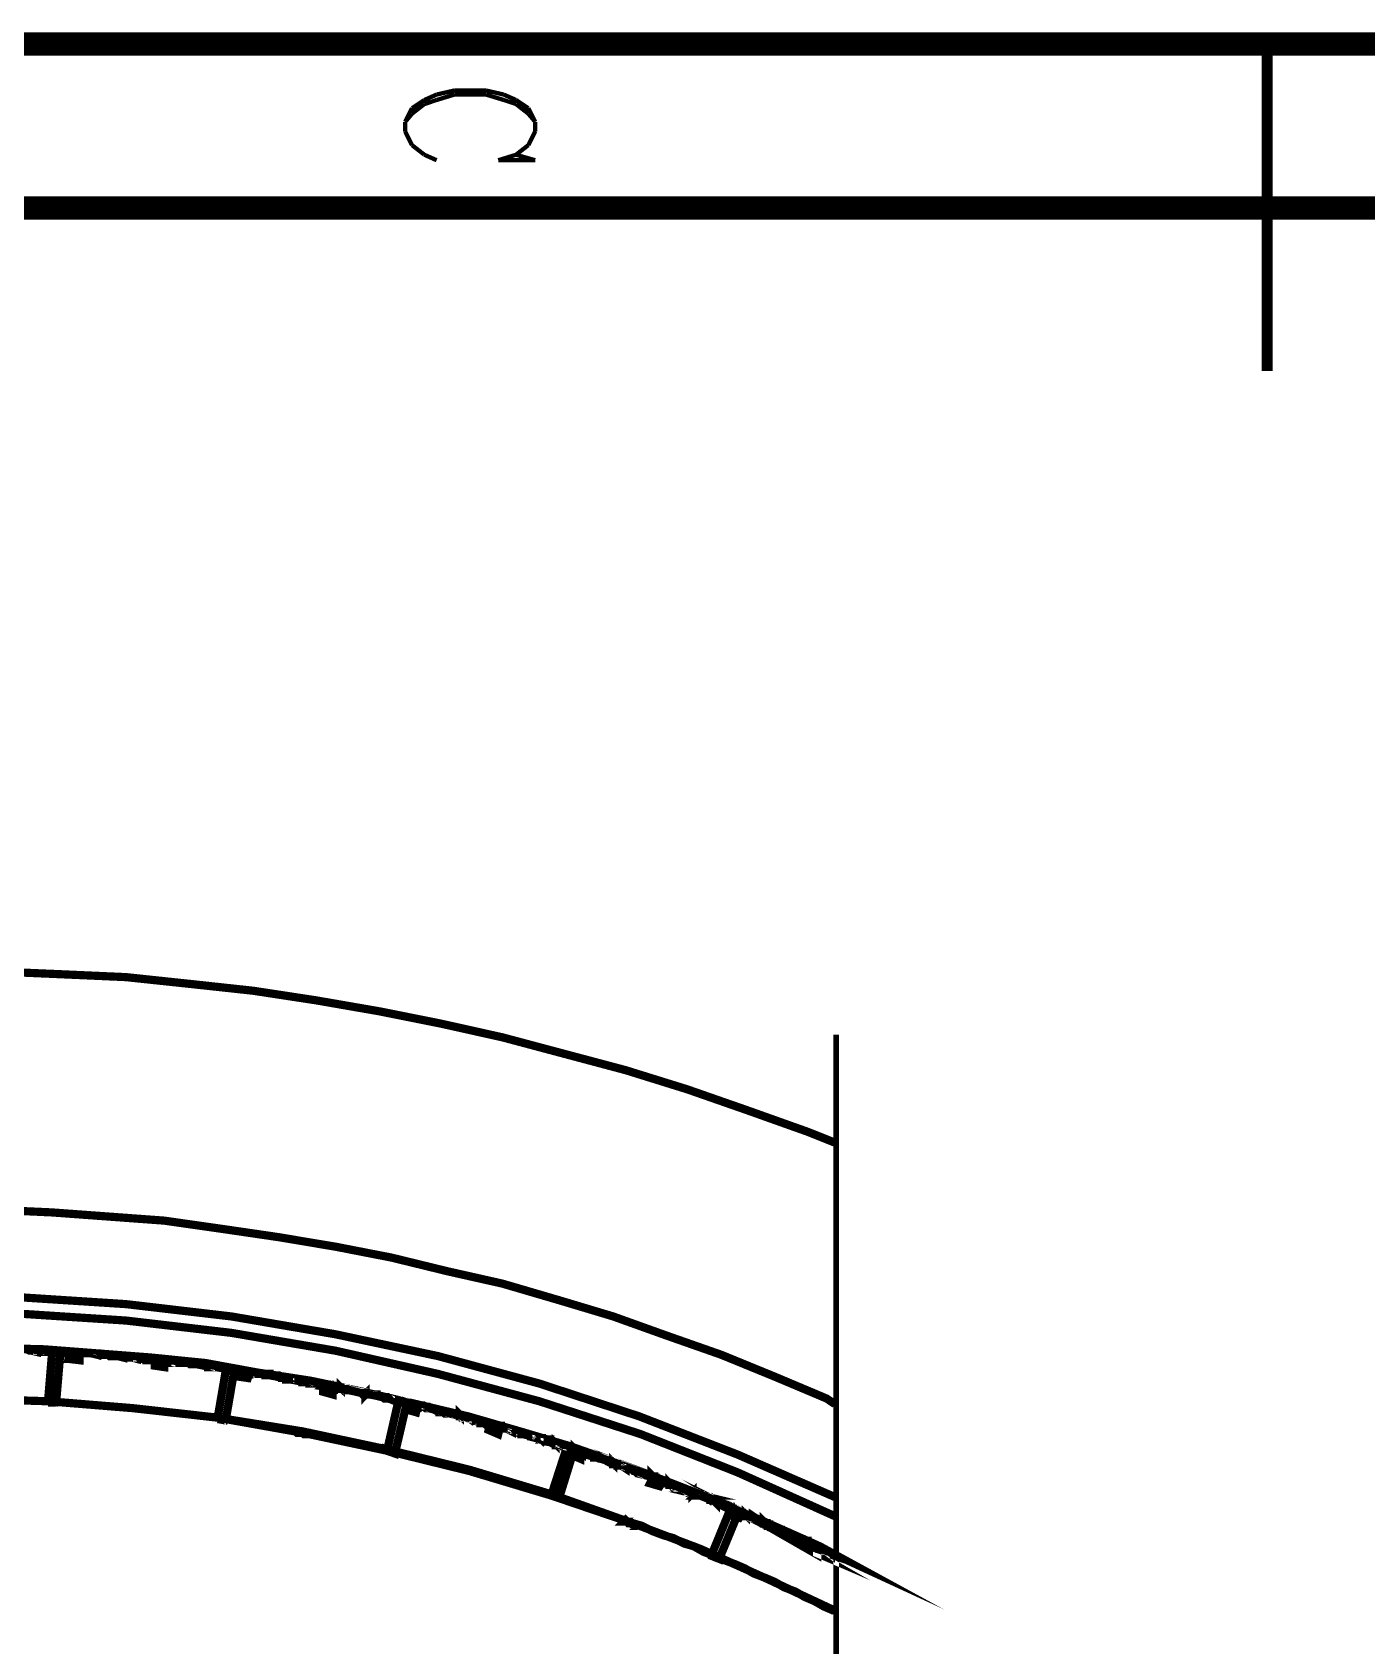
# Model space of a CAD drawing. Extents: x 0.1 to 11.6, y 0.3 to 16.2.
# Drawn here: x 4.357 to 5.983, y 14.269 to 16.234 of the extents above; entities that cross this region are included whole.
import ezdxf

# ---------------------------------------------------------------- set-up
doc = ezdxf.new("R2010")
doc.units = 0
doc.header["$MEASUREMENT"] = 0

msp = doc.modelspace()

# ---------------------------------------------------------------- linework, layer by layer
at = {"color": 0}
for points, const_width in [([(0.155003, 16.22), (11.57, 16.22)], 0.028333), ([(5.86165, 16.02), (5.86165, 16.22)], 0.013333), ([(5.86165, 16.22), (5.86165, 15.8217)], 0.013333), ([(4.84999, 16.1583), (4.83501, 16.1517)], 0.005208), ([(4.87169, 16.1633), (4.84999, 16.1583)], 0.005208), ([(4.87169, 16.1583), (4.84999, 16.1517)], 0.005208), ([(4.91, 16.1633), (4.87169, 16.1633)], 0.005208), ([(4.91, 16.1583), (4.87169, 16.1583)], 0.005208), ([(4.93164, 16.1583), (4.91, 16.1633)], 0.005208), ([(4.93164, 16.1517), (4.91, 16.1583)], 0.005208), ([(4.94667, 16.1517), (4.93164, 16.1583)], 0.005208), ([(4.81999, 16.1417), (4.81168, 16.125)], 0.005208), ([(4.81999, 16.135), (4.81168, 16.125)], 0.005208), ([(4.83501, 16.1517), (4.81999, 16.1417)], 0.005208), ([(4.83501, 16.1467), (4.81999, 16.135)], 0.005208), ([(4.84999, 16.1517), (4.83501, 16.1467)], 0.005208), ([(4.94667, 16.1467), (4.93164, 16.1517)], 0.005208), ([(4.96164, 16.1417), (4.94667, 16.1517)], 0.005208), ([(4.96164, 16.135), (4.94667, 16.1467)], 0.005208), ([(4.97, 16.125), (4.96164, 16.1417)], 0.005208), ([(4.97, 16.125), (4.96164, 16.135)], 0.005208), ([(4.81168, 16.125), (4.81168, 16.1133)], 0.005208), ([(4.81168, 16.1133), (4.81999, 16.0967)], 0.005208), ([(4.96164, 16.0967), (4.97, 16.1133)], 0.005208), ([(4.97, 16.1133), (4.97, 16.125)], 0.005208), ([(4.81999, 16.0967), (4.83501, 16.085)], 0.005208), ([(4.94667, 16.085), (4.96164, 16.0967)], 0.005208), ([(4.83501, 16.085), (4.84999, 16.0783)], 0.005208), ([(4.94667, 16.085), (4.92503, 16.0783)], 0.005208), ([(4.92503, 16.0783), (4.97, 16.0783)], 0.005208), ([(4.97, 16.0783), (4.94667, 16.085)], 0.005208), ([(0.398329, 16.02), (11.315, 16.02)], 0.028333), ([(5.33501, 14.8817), (5.30165, 14.895), (5.22667, 14.9217), (5.155, 14.9467), (5.08003, 14.97), (5.00499, 14.99), (4.93001, 15.01), (4.85499, 15.0267), (4.78, 15.0417), (4.70335, 15.055), (4.62668, 15.0667), (4.55003, 15.075), (4.47168, 15.0833), (4.39501, 15.0867), (4.31836, 15.09)], 0.01), ([(5.33664, 12.175), (5.33664, 15.0133)], 0.006667), ([(5.33501, 14.5633), (5.32497, 14.57), (5.26167, 14.5967), (5.19667, 14.6233), (5.12999, 14.6467), (5.065, 14.67), (4.99832, 14.69), (4.93001, 14.71), (4.86333, 14.725), (4.79497, 14.7417), (4.72667, 14.755), (4.65668, 14.7667), (4.58832, 14.7767), (4.51833, 14.7867), (4.44997, 14.7917), (4.38167, 14.7967), (4.31, 14.8)], 0.01), ([(5.33501, 14.45), (5.21669, 14.5017), (5.09668, 14.5483), (4.97499, 14.5883), (4.85167, 14.6217), (4.72667, 14.6483), (4.59999, 14.67), (4.47168, 14.685), (4.34332, 14.6933), (4.215, 14.695), (4.08664, 14.6917), (3.96001, 14.68), (3.83165, 14.6633), (3.70665, 14.6383), (3.58165, 14.6083), (3.45833, 14.5733)], 0.01), ([(5.33501, 14.4267), (5.21669, 14.48), (5.09831, 14.5267), (4.97499, 14.5667), (4.85167, 14.6), (4.72667, 14.6283), (4.59999, 14.65), (4.47168, 14.665), (4.34332, 14.6733), (4.215, 14.675), (4.08664, 14.67), (3.96001, 14.6583), (3.83165, 14.6417), (3.70665, 14.6183), (3.58165, 14.5867), (3.45833, 14.5517)], 0.01), ([(4.35167, 14.63), (4.45503, 14.6233), (4.55832, 14.6133), (4.66168, 14.5967), (4.76335, 14.5767), (4.76335, 14.575), (4.76497, 14.5767), (4.86501, 14.5533), (4.965, 14.525), (5.06332, 14.4933), (5.16168, 14.4567), (5.16168, 14.455), (5.16336, 14.4567), (5.24832, 14.42), (5.33501, 14.38), (5.31668, 14.39), (5.25667, 14.4167), (5.19667, 14.4433), (5.13667, 14.4667), (5.07497, 14.49), (5.01335, 14.5117), (4.95167, 14.53), (4.88835, 14.5483), (4.82497, 14.5633), (4.75999, 14.5783), (4.69667, 14.5917), (4.63167, 14.6017), (4.56836, 14.6133), (4.50168, 14.62), (4.43668, 14.625), (4.37169, 14.63), (4.30664, 14.6317)], 0.01), ([(4.35167, 14.6283), (4.35335, 14.6283), (4.35499, 14.6283), (4.35667, 14.6283), (4.35499, 14.6283), (4.35335, 14.6283), (4.35167, 14.6283)], 0.01), ([(4.35667, 14.6283), (4.35835, 14.6283)], 0.01), ([(4.36333, 14.6283), (4.37001, 14.6283)], 0.01), ([(4.36333, 14.6267), (4.37001, 14.6267)], 0.01), ([(4.37668, 14.5667), (4.38167, 14.6267), (4.39165, 14.625), (4.38667, 14.5667), (4.37668, 14.5667), (4.37668, 14.565)], 0.01), ([(4.38167, 14.6267), (4.38336, 14.6267)], 0.01), ([(4.38835, 14.6267), (4.38997, 14.6267)], 0.01), ([(4.38835, 14.6267), (4.39501, 14.625)], 0.01), ([(4.38835, 14.6267), (4.39501, 14.6267)], 0.01), ([(4.40169, 14.6183), (4.41499, 14.6167), (4.41499, 14.6183)], 0.01), ([(4.40169, 14.6183), (4.40332, 14.6183)], 0.01), ([(4.40332, 14.625), (4.405, 14.625)], 0.01), ([(4.405, 14.625), (4.40668, 14.625)], 0.01), ([(4.43668, 14.6233), (4.44336, 14.6233), (4.43668, 14.625)], 0.01), ([(4.41168, 14.625), (4.41835, 14.625)], 0.01), ([(4.41168, 14.625), (4.41835, 14.625)], 0.01), ([(4.41499, 14.625), (4.41667, 14.625)], 0.01), ([(4.41499, 14.625), (4.41667, 14.625)], 0.01), ([(4.45503, 14.6217), (4.46164, 14.6217), (4.45503, 14.6233)], 0.01), ([(4.46832, 14.62), (4.47, 14.62), (4.47168, 14.62), (4.47331, 14.62), (4.47499, 14.62), (4.47667, 14.62), (4.47835, 14.62), (4.47667, 14.62), (4.47667, 14.6217), (4.47499, 14.6217), (4.47331, 14.6217), (4.47168, 14.6217), (4.47, 14.6217), (4.46832, 14.6217), (4.46164, 14.6217), (4.46832, 14.62), (4.46832, 14.6217)], 0.01), ([(4.43001, 14.625), (4.43164, 14.625)], 0.01), ([(4.44336, 14.6233), (4.44499, 14.6233)], 0.01), ([(4.48503, 14.6183), (4.49333, 14.6183), (4.48503, 14.62)], 0.01), ([(4.46164, 14.6217), (4.46332, 14.6217)], 0.01), ([(4.51833, 14.6167), (4.50999, 14.6167), (4.51833, 14.615)], 0.01), ([(4.47835, 14.62), (4.47999, 14.62)], 0.01), ([(4.49333, 14.6183), (4.49501, 14.6183)], 0.01), ([(4.50331, 14.6167), (4.50168, 14.6167), (4.5, 14.6167), (4.49832, 14.6167), (4.49669, 14.6167), (4.49669, 14.6183), (4.49501, 14.6183), (4.49333, 14.6183), (4.49501, 14.6183), (4.49669, 14.6183), (4.49832, 14.6183), (4.5, 14.6183), (4.50168, 14.6183), (4.50331, 14.6183)], 0.01), ([(4.50999, 14.6167), (4.51167, 14.6167)], 0.01), ([(4.52669, 14.6133), (4.52501, 14.6133), (4.52501, 14.615), (4.52333, 14.615), (4.52165, 14.615), (4.52001, 14.615), (4.51833, 14.615), (4.51833, 14.6167), (4.51833, 14.615), (4.52001, 14.615), (4.52165, 14.615), (4.52333, 14.615), (4.52501, 14.615), (4.52669, 14.615)], 0.01), ([(4.50667, 14.615), (4.50836, 14.615)], 0.01), ([(4.50667, 14.61), (4.51833, 14.6083)], 0.01), ([(4.50667, 14.61), (4.50836, 14.61)], 0.01), ([(4.51833, 14.6133), (4.52001, 14.6133)], 0.01), ([(4.51833, 14.6083), (4.52001, 14.6083)], 0.01), ([(4.55165, 14.6117), (4.55832, 14.6117), (4.55165, 14.6133)], 0.01), ([(4.53331, 14.6133), (4.535, 14.6133)], 0.01), ([(4.53331, 14.6133), (4.54167, 14.6133)], 0.01), ([(4.53331, 14.6133), (4.54167, 14.6133)], 0.01), ([(4.55832, 14.6117), (4.56, 14.6117)], 0.01), ([(4.55832, 14.6117), (4.56, 14.6117)], 0.01), ([(4.57497, 14.61), (4.57335, 14.61), (4.57167, 14.61), (4.56999, 14.61), (4.56836, 14.61), (4.56668, 14.6117)], 0.01), ([(4.57497, 14.6083), (4.57335, 14.6083), (4.57167, 14.6083), (4.57167, 14.61), (4.56999, 14.61), (4.56836, 14.61), (4.56668, 14.61)], 0.01), ([(4.58165, 14.6083), (4.58333, 14.6083)], 0.01), ([(4.58165, 14.6083), (4.59, 14.6067)], 0.01), ([(4.58165, 14.6083), (4.59, 14.6067)], 0.01), ([(4.58333, 14.545), (4.58333, 14.5467), (4.59332, 14.605), (4.60335, 14.6033), (4.59332, 14.545), (4.59332, 14.5433)], 0.01), ([(4.59, 14.6067), (4.59169, 14.6067)], 0.01), ([(4.59999, 14.605), (4.60167, 14.605)], 0.01), ([(4.62332, 14.6), (4.62169, 14.6017), (4.62001, 14.6017), (4.61833, 14.6017), (4.61664, 14.6017), (4.61501, 14.6017), (4.61333, 14.6017), (4.61501, 14.6033), (4.61664, 14.6033), (4.61833, 14.6033), (4.61833, 14.6017), (4.62001, 14.6017), (4.62169, 14.6017), (4.62332, 14.6017)], 0.01), ([(4.60667, 14.605), (4.61501, 14.6033)], 0.01), ([(4.60667, 14.6033), (4.61333, 14.6017)], 0.01), ([(4.61003, 14.6017), (4.61165, 14.6017)], 0.01), ([(4.62169, 14.6), (4.62332, 14.6)], 0.01), ([(4.62999, 14.6), (4.63167, 14.6)], 0.01), ([(4.62999, 14.6), (4.63835, 14.6)], 0.01), ([(4.62999, 14.6), (4.63835, 14.6)], 0.01), ([(4.63835, 14.6), (4.63997, 14.6)], 0.01), ([(4.64665, 14.5983), (4.64833, 14.5983)], 0.01), ([(4.655, 14.5983), (4.66168, 14.5967)], 0.01), ([(4.60835, 14.5967), (4.62001, 14.595)], 0.01), ([(4.60835, 14.5967), (4.61003, 14.5967)], 0.01), ([(4.62001, 14.595), (4.62169, 14.595)], 0.01), ([(4.655, 14.5967), (4.66168, 14.595)], 0.01), ([(4.67165, 14.5933), (4.66997, 14.5933), (4.66835, 14.5933), (4.66667, 14.5933), (4.66667, 14.595), (4.66499, 14.595), (4.66336, 14.595), (4.66168, 14.595), (4.66168, 14.5967), (4.66336, 14.5967), (4.66499, 14.595), (4.66667, 14.595), (4.66835, 14.595), (4.66997, 14.595), (4.67165, 14.595)], 0.01), ([(4.68001, 14.5933), (4.68668, 14.5917)], 0.01), ([(4.68001, 14.5917), (4.68668, 14.59)], 0.01), ([(4.69499, 14.5883), (4.69336, 14.5883), (4.69168, 14.59), (4.69, 14.59), (4.68832, 14.59), (4.68668, 14.59), (4.68668, 14.5917), (4.68832, 14.5917), (4.69, 14.59), (4.69168, 14.59), (4.69336, 14.59), (4.69499, 14.59)], 0.01), ([(4.70335, 14.5883), (4.71001, 14.5867)], 0.01), ([(4.70335, 14.5883), (4.71001, 14.5883)], 0.01), ([(4.72331, 14.5767), (4.72331, 14.575), (4.71164, 14.5783), (4.71164, 14.585), (4.72499, 14.5817), (4.72499, 14.5833)], 0.01), ([(4.71164, 14.585), (4.71332, 14.585)], 0.01), ([(4.71164, 14.5783), (4.72331, 14.5767), (4.72499, 14.5817)], 0.01), ([(4.71164, 14.5783), (4.71332, 14.5783)], 0.01), ([(4.72, 14.5867), (4.72835, 14.585), (4.72667, 14.5833), (4.72, 14.585)], 0.01), ([(4.84, 14.5583), (4.84668, 14.5567), (4.84169, 14.5583)], 0.01), ([(4.72499, 14.5833), (4.72667, 14.5833)], 0.01), ([(4.72667, 14.5833), (4.73335, 14.5817)], 0.01), ([(4.72835, 14.585), (4.73335, 14.5833)], 0.01), ([(4.74333, 14.58), (4.74501, 14.58)], 0.01), ([(4.77669, 14.5733), (4.78331, 14.5717), (4.77669, 14.575)], 0.01), ([(4.75168, 14.5783), (4.75331, 14.5783)], 0.01), ([(4.27165, 14.57), (4.37668, 14.5667), (4.47999, 14.5583), (4.58333, 14.5467), (4.68668, 14.53), (4.78836, 14.5083), (4.88997, 14.4833), (4.99001, 14.4533), (5.08832, 14.4183), (5.17165, 14.3867), (5.25331, 14.35), (5.33501, 14.3117)], 0.01), ([(5.33501, 14.31), (5.33333, 14.3117), (5.32167, 14.3167), (5.31, 14.3233), (5.29833, 14.3283), (5.28668, 14.335), (5.27333, 14.34), (5.26167, 14.3467), (5.25, 14.3517), (5.23665, 14.3567), (5.22499, 14.3633), (5.21332, 14.3683), (5.19997, 14.3733), (5.18832, 14.3783), (5.17503, 14.3833), (5.16336, 14.39), (5.15169, 14.3933), (5.13835, 14.4), (5.12668, 14.4033), (5.11333, 14.4083), (5.09999, 14.415), (5.08832, 14.4183), (4.99001, 14.4517), (4.88997, 14.4817), (4.78836, 14.5067), (4.68668, 14.5283), (4.58333, 14.5467), (4.47999, 14.5583), (4.37668, 14.5667), (4.27165, 14.57)], 0.01), ([(4.37668, 14.5667), (4.37831, 14.5667)], 0.01), ([(4.37668, 14.565), (4.37831, 14.565)], 0.01), ([(4.38667, 14.5667), (4.38835, 14.5667)], 0.01), ([(4.38667, 14.565), (4.38835, 14.565)], 0.01), ([(4.38667, 14.565), (4.38835, 14.565)], 0.01), ([(4.75836, 14.5767), (4.75999, 14.5767)], 0.01), ([(4.76335, 14.575), (4.76497, 14.575)], 0.01), ([(4.76335, 14.575), (4.76497, 14.575)], 0.01), ([(4.78331, 14.5717), (4.785, 14.5717)], 0.01), ([(4.79167, 14.57), (4.79335, 14.57)], 0.01), ([(4.80003, 14.5683), (4.80664, 14.5667)], 0.01), ([(4.80003, 14.5667), (4.80664, 14.565)], 0.01), ([(4.85335, 14.555), (4.84668, 14.5567), (4.85335, 14.5533)], 0.01), ([(4.815, 14.5633), (4.81668, 14.5633)], 0.01), ([(4.81668, 14.5633), (4.81836, 14.5633)], 0.01), ([(4.82335, 14.5633), (4.82497, 14.5633)], 0.01), ([(4.82335, 14.5633), (4.83003, 14.56)], 0.01), ([(4.82335, 14.5633), (4.83003, 14.5617)], 0.01), ([(4.82667, 14.56), (4.82835, 14.56)], 0.01), ([(4.58333, 14.5467), (4.58501, 14.5467)], 0.01), ([(4.58333, 14.5467), (4.59332, 14.545)], 0.01), ([(4.58333, 14.545), (4.58501, 14.545)], 0.01), ([(4.59332, 14.545), (4.595, 14.545)], 0.01), ([(4.59332, 14.5433), (4.595, 14.5433)], 0.01), ([(4.81332, 14.5567), (4.82497, 14.5533)], 0.01), ([(4.81332, 14.5567), (4.815, 14.5567)], 0.01), ([(4.82497, 14.5533), (4.82667, 14.5533)], 0.01), ([(4.84668, 14.5567), (4.84831, 14.5567)], 0.01), ([(4.86501, 14.5517), (4.86664, 14.5517)], 0.01), ([(4.87001, 14.5517), (4.87831, 14.5483)], 0.01), ([(4.89333, 14.5433), (4.90169, 14.5417), (4.89501, 14.545)], 0.01), ([(4.87169, 14.5517), (4.87831, 14.55)], 0.01), ([(4.92503, 14.535), (4.92665, 14.535), (4.92833, 14.535), (4.93001, 14.5333), (4.93164, 14.5333), (4.93332, 14.5333), (4.935, 14.5333), (4.93332, 14.5333), (4.93164, 14.535), (4.93001, 14.535), (4.92833, 14.535), (4.92833, 14.5367), (4.92665, 14.5367), (4.92503, 14.5367), (4.91835, 14.5383), (4.92503, 14.535), (4.92503, 14.5367)], 0.01), ([(4.91168, 14.5383), (4.91835, 14.5383), (4.91168, 14.54)], 0.01), ([(4.88835, 14.5467), (4.88997, 14.5467)], 0.01), ([(4.90169, 14.5417), (4.90332, 14.5417)], 0.01), ([(4.94168, 14.53), (4.94835, 14.5283), (4.94168, 14.5317)], 0.01), ([(4.91499, 14.5383), (4.91667, 14.5383)], 0.01), ([(4.91499, 14.5383), (4.91667, 14.5383)], 0.01), ([(4.91835, 14.5383), (4.91997, 14.5383)], 0.01), ([(4.67833, 14.53), (4.68001, 14.53)], 0.01), ([(4.69, 14.5283), (4.69168, 14.5283)], 0.01), ([(4.69, 14.5267), (4.69168, 14.5267)], 0.01), ([(4.91336, 14.5317), (4.92503, 14.5267)], 0.01), ([(4.91336, 14.5317), (4.91499, 14.5317)], 0.01), ([(4.965, 14.525), (4.95833, 14.5267), (4.965, 14.5233)], 0.01), ([(4.92503, 14.5267), (4.92665, 14.5267)], 0.01), ([(4.92665, 14.5333), (4.92833, 14.5333)], 0.01), ([(4.935, 14.5333), (4.93668, 14.5333)], 0.01), ([(4.94835, 14.5283), (4.94997, 14.5283)], 0.01), ([(4.99501, 14.515), (4.98833, 14.5167), (4.99501, 14.5133)], 0.01), ([(4.97999, 14.5183), (4.98833, 14.5167), (4.98167, 14.52)], 0.01), ([(4.95833, 14.5267), (4.96001, 14.5267)], 0.01), ([(4.965, 14.525), (4.96669, 14.525)], 0.01), ([(4.97168, 14.5233), (4.97331, 14.5217), (4.97499, 14.5217), (4.97667, 14.5217), (4.97835, 14.5217), (4.97835, 14.52), (4.97999, 14.52), (4.98167, 14.52), (4.97999, 14.5183), (4.97835, 14.52), (4.97667, 14.52), (4.97499, 14.5217), (4.97331, 14.5217), (4.97168, 14.5217)], 0.01), ([(5.00331, 14.5117), (5.00331, 14.5133), (5.00168, 14.5133), (5, 14.5133), (4.99832, 14.5133), (4.99669, 14.5133), (4.99501, 14.5133), (4.99501, 14.515), (4.99669, 14.5133), (4.99832, 14.5133), (5, 14.5133), (5.00168, 14.5133), (5.00331, 14.5133)], 0.01), ([(4.78836, 14.5083), (4.78999, 14.5083)], 0.01), ([(4.78999, 14.5083), (4.79167, 14.5083)], 0.01), ([(4.79833, 14.505), (4.80003, 14.5067)], 0.01), ([(4.79833, 14.505), (4.80003, 14.505)], 0.01), ([(4.98833, 14.5167), (4.99001, 14.5167)], 0.01), ([(5, 14.4517), (4.99001, 14.4533), (5.00836, 14.51), (5.01497, 14.5083)], 0.01), ([(5, 14.45), (5, 14.4517), (5.01497, 14.5)], 0.01), ([(5.01167, 14.51), (5.01335, 14.51)], 0.01), ([(5.01167, 14.51), (5.01833, 14.5067)], 0.01), ([(5.01167, 14.51), (5.01833, 14.5083)], 0.01), ([(5.02501, 14.4983), (5.02501, 14.4967), (5.01335, 14.5017), (5.01497, 14.5067), (5.02669, 14.5017), (5.02669, 14.5033)], 0.01), ([(5.01335, 14.5017), (5.02501, 14.4983), (5.02669, 14.5017)], 0.01), ([(5.01335, 14.5017), (5.01497, 14.5017)], 0.01), ([(5.01497, 14.5067), (5.01665, 14.5067)], 0.01), ([(5.02669, 14.5033), (5.02832, 14.5033)], 0.01), ([(5.02832, 14.5033), (5.03, 14.5033)], 0.01), ([(5.04167, 14.5), (5.04335, 14.5)], 0.01), ([(5.14165, 14.4633), (5.15001, 14.46), (5.14333, 14.4633)], 0.01), ([(5.08003, 14.485), (5.08832, 14.4833), (5.08003, 14.4867)], 0.01), ([(5.05165, 14.4967), (5.05333, 14.4967)], 0.01), ([(5.05832, 14.495), (5.065, 14.4917)], 0.01), ([(5.05832, 14.4933), (5.065, 14.49)], 0.01), ([(5.09668, 14.4783), (5.095, 14.48), (5.09332, 14.48), (5.09169, 14.4817), (5.09, 14.4817), (5.08832, 14.4833), (5.09, 14.4833), (5.09169, 14.4817), (5.09332, 14.4817), (5.095, 14.4817), (5.09668, 14.48)], 0.01), ([(5.08832, 14.4833), (5.09, 14.4833)], 0.01), ([(5.10335, 14.4767), (5.10499, 14.4767)], 0.01), ([(5.10335, 14.4767), (5.11165, 14.475)], 0.01), ([(5.10335, 14.4767), (5.11165, 14.4767)], 0.01), ([(5.11003, 14.4667), (5.12169, 14.4633)], 0.01), ([(5.11003, 14.4667), (5.11165, 14.4667)], 0.01), ([(5.11333, 14.4733), (5.11501, 14.4733)], 0.01), ([(5.11333, 14.4733), (5.11501, 14.4733)], 0.01), ([(5.12001, 14.4717), (5.12169, 14.4717)], 0.01), ([(5.12169, 14.4633), (5.12332, 14.4633)], 0.01), ([(5.125, 14.4683), (5.12668, 14.4683)], 0.01), ([(5.12668, 14.4683), (5.12831, 14.4683)], 0.01), ([(5.12668, 14.4683), (5.13336, 14.465)], 0.01), ([(5.12668, 14.4683), (5.13336, 14.4667)], 0.01), ([(5.15001, 14.46), (5.15169, 14.46)], 0.01), ([(4.99001, 14.4517), (4.99001, 14.4533)], 0.01), ([(4.99001, 14.4517), (4.99164, 14.4517)], 0.01), ([(5, 14.45), (5.00168, 14.45)], 0.01), ([(5.16499, 14.4517), (5.16499, 14.4533), (5.16336, 14.4533), (5.16168, 14.455), (5.16336, 14.455), (5.16499, 14.455), (5.16499, 14.4533), (5.16667, 14.4533)], 0.01), ([(5.15668, 14.4583), (5.15668, 14.4567), (5.15831, 14.4567), (5.16, 14.4567), (5.16168, 14.4567), (5.16168, 14.455), (5.16, 14.455), (5.15831, 14.455), (5.15831, 14.4567), (5.15668, 14.4567)], 0.01), ([(5.16168, 14.455), (5.16336, 14.455)], 0.01), ([(5.16168, 14.455), (5.16336, 14.455)], 0.01), ([(5.17333, 14.4517), (5.17503, 14.4517)], 0.01), ([(5.18001, 14.4483), (5.18164, 14.4483)], 0.01), ([(5.215, 14.425), (5.19499, 14.3767), (5.185, 14.38), (5.20833, 14.4367), (5.21001, 14.435)], 0.01), ([(5.19, 14.445), (5.19667, 14.4417), (5.19667, 14.44), (5.19, 14.4433)], 0.01), ([(5.19667, 14.4417), (5.20167, 14.4383)], 0.01), ([(5.19667, 14.44), (5.20167, 14.4383)], 0.01), ([(5.21164, 14.435), (5.21001, 14.435), (5.20833, 14.4367), (5.20665, 14.4367), (5.20503, 14.4383), (5.20335, 14.4383), (5.20167, 14.4383), (5.20335, 14.4383), (5.20503, 14.4383), (5.20665, 14.4383), (5.20833, 14.4383), (5.20833, 14.4367), (5.21001, 14.4367), (5.21164, 14.4367), (5.21332, 14.435)], 0.01), ([(5.20665, 14.4283), (5.21832, 14.425)], 0.01), ([(5.20665, 14.4283), (5.20833, 14.4283)], 0.01), ([(5.21001, 14.435), (5.21164, 14.435)], 0.01), ([(5.21001, 14.435), (5.21164, 14.435)], 0.01), ([(5.21832, 14.4317), (5.22, 14.4317)], 0.01), ([(5.21832, 14.425), (5.22, 14.425)], 0.01), ([(5.22, 14.4283), (5.22168, 14.4283)], 0.01), ([(5.23503, 14.425), (5.23335, 14.4267), (5.23167, 14.4267), (5.22999, 14.4267), (5.22835, 14.4267), (5.22667, 14.4267), (5.22667, 14.4283), (5.22835, 14.4267), (5.22999, 14.4267), (5.23167, 14.4267), (5.23335, 14.4267), (5.23503, 14.4267)], 0.01), ([(5.22667, 14.4283), (5.22835, 14.4283)], 0.01), ([(5.24001, 14.4233), (5.24832, 14.42)], 0.01), ([(5.24001, 14.4217), (5.24832, 14.4183)], 0.01), ([(5.08832, 14.4183), (5.09, 14.4183)], 0.01), ([(5.08832, 14.4183), (5.09, 14.4183)], 0.01), ([(5.09, 14.4167), (5.09169, 14.4167)], 0.01), ([(5.09, 14.415), (5.09169, 14.415)], 0.01), ([(5.25667, 14.415), (5.25836, 14.415)], 0.01), ([(5.26335, 14.4133), (5.27001, 14.4083)], 0.01), ([(5.26335, 14.4133), (5.27001, 14.41)], 0.01), ([(5.27832, 14.405), (5.28, 14.405)], 0.01), ([(5.28668, 14.4017), (5.28836, 14.4017)], 0.01), ([(5.29167, 14.4), (5.29335, 14.4)], 0.01), ([(5.30165, 14.395), (5.30333, 14.395)], 0.01), ([(5.30165, 14.3867), (5.30333, 14.3917)], 0.01), ([(5.30333, 14.3917), (5.315, 14.3867)], 0.01), ([(5.30333, 14.3917), (5.30501, 14.3917)], 0.01), ([(5.33003, 14.38), (5.33501, 14.3783), (5.33003, 14.3817)], 0.01), ([(5.30832, 14.3917), (5.31, 14.3917)], 0.01), ([(5.30832, 14.3917), (5.31332, 14.3883)], 0.01), ([(5.30832, 14.3917), (5.31332, 14.39)], 0.01), ([(5.31332, 14.3817), (5.315, 14.3867)], 0.01), ([(5.315, 14.3867), (5.31668, 14.3867)], 0.01), ([(5.32335, 14.385), (5.32497, 14.385)], 0.01), ([(5.185, 14.38), (5.18668, 14.38)], 0.01), ([(5.185, 14.38), (5.18668, 14.38)], 0.01), ([(5.19336, 14.3767), (5.19499, 14.3767)], 0.01), ([(5.19336, 14.3767), (5.19499, 14.3767)], 0.01)]:
    msp.add_lwpolyline(points, dxfattribs=dict(at, const_width=const_width))
for points, const_width in [([(0.155003, 16.22), (11.57, 16.22), (11.57, 0.310004), (0.155003, 0.310004), (0.155003, 16.22)], 0.005208), ([(4.36333, 14.6283), (4.36333, 14.6267), (4.35667, 14.6283), (4.36333, 14.6283)], 0.01), ([(4.37001, 14.6283), (4.37169, 14.6283), (4.37332, 14.6283), (4.375, 14.6283), (4.37668, 14.6283), (4.37831, 14.6267), (4.37999, 14.6267), (4.38167, 14.6267), (4.37999, 14.6267), (4.37831, 14.6267), (4.37668, 14.6267), (4.375, 14.6267), (4.37332, 14.6267), (4.37169, 14.6267), (4.37001, 14.6267), (4.37001, 14.6283)], 0.01), ([(4.38835, 14.6267), (4.38167, 14.6267), (4.38835, 14.6267)], 0.01), ([(4.39501, 14.6267), (4.39665, 14.6267), (4.39833, 14.6267), (4.40001, 14.6267), (4.40169, 14.6267), (4.40332, 14.625), (4.405, 14.625), (4.40332, 14.625), (4.40169, 14.625), (4.40001, 14.625), (4.39833, 14.625), (4.39665, 14.625), (4.39501, 14.625), (4.39501, 14.6267)], 0.01), ([(4.43668, 14.625), (4.43668, 14.6233), (4.43001, 14.625), (4.43668, 14.625)], 0.01), ([(4.40332, 14.625), (4.41499, 14.625), (4.41499, 14.6183), (4.40169, 14.6183), (4.40332, 14.625)], 0.01), ([(4.41499, 14.625), (4.40332, 14.625), (4.41499, 14.625)], 0.01), ([(4.41168, 14.625), (4.405, 14.625), (4.41168, 14.625)], 0.01), ([(4.41835, 14.625), (4.41997, 14.625), (4.42165, 14.625), (4.42333, 14.625), (4.42503, 14.625), (4.42665, 14.625), (4.42833, 14.625), (4.43001, 14.625), (4.42833, 14.625), (4.42665, 14.625), (4.42503, 14.625), (4.42333, 14.625), (4.42165, 14.625), (4.41997, 14.625), (4.41835, 14.625)], 0.01), ([(4.44336, 14.6233), (4.44499, 14.6233), (4.44667, 14.6233), (4.44835, 14.6233), (4.44997, 14.6233), (4.45167, 14.6233), (4.45335, 14.6233), (4.45503, 14.6233), (4.45503, 14.6217), (4.45335, 14.6217), (4.45167, 14.6217), (4.44997, 14.6233), (4.44835, 14.6233), (4.44667, 14.6233), (4.44499, 14.6233), (4.44336, 14.6233)], 0.01), ([(4.48503, 14.62), (4.48503, 14.6183), (4.47835, 14.62), (4.48503, 14.62)], 0.01), ([(4.50999, 14.6167), (4.50331, 14.6183), (4.50331, 14.6167), (4.50999, 14.6167)], 0.01), ([(4.53331, 14.6133), (4.52669, 14.615), (4.52669, 14.6133), (4.53331, 14.6133)], 0.01), ([(4.51833, 14.615), (4.50667, 14.6167), (4.50667, 14.615), (4.51833, 14.6133), (4.51833, 14.615)], 0.01), ([(4.50667, 14.615), (4.51833, 14.6133), (4.51833, 14.6083), (4.50667, 14.61), (4.50667, 14.615)], 0.01), ([(4.56668, 14.6117), (4.55832, 14.6117), (4.56668, 14.61), (4.56668, 14.6117)], 0.01), ([(4.54167, 14.6133), (4.54335, 14.6133), (4.54497, 14.6133), (4.54665, 14.6133), (4.54833, 14.6133), (4.55003, 14.6133), (4.55165, 14.6133), (4.55165, 14.6117), (4.55003, 14.6117), (4.54833, 14.6133), (4.54665, 14.6133), (4.54497, 14.6133), (4.54335, 14.6133), (4.54167, 14.6133)], 0.01), ([(4.58165, 14.6083), (4.57497, 14.61), (4.57497, 14.6083), (4.58165, 14.6083)], 0.01), ([(4.60667, 14.605), (4.60667, 14.6033), (4.59999, 14.605), (4.60667, 14.605)], 0.01), ([(4.59, 14.6067), (4.59169, 14.6067), (4.59332, 14.6067), (4.595, 14.6067), (4.59668, 14.6067), (4.59831, 14.6067), (4.59999, 14.605), (4.59831, 14.605), (4.59668, 14.605), (4.595, 14.605), (4.59332, 14.605), (4.59332, 14.6067), (4.59169, 14.6067), (4.59, 14.6067)], 0.01), ([(4.62999, 14.6), (4.62332, 14.6017), (4.62332, 14.6), (4.62999, 14.6)], 0.01), ([(4.655, 14.5983), (4.655, 14.5967), (4.64665, 14.5983), (4.655, 14.5983)], 0.01), ([(4.61003, 14.6017), (4.62169, 14.6), (4.62001, 14.595), (4.60835, 14.5967), (4.61003, 14.6017)], 0.01), ([(4.62169, 14.6017), (4.61003, 14.6033), (4.61003, 14.6017), (4.62169, 14.6), (4.62169, 14.6017)], 0.01), ([(4.63835, 14.6), (4.63997, 14.6), (4.64165, 14.6), (4.64333, 14.6), (4.64501, 14.6), (4.64665, 14.6), (4.64665, 14.5983), (4.64501, 14.5983), (4.64333, 14.5983), (4.64165, 14.5983), (4.64165, 14.6), (4.63997, 14.6), (4.63835, 14.6)], 0.01), ([(4.70335, 14.5883), (4.69499, 14.5883), (4.69499, 14.59), (4.70335, 14.5883)], 0.01), ([(4.72499, 14.5833), (4.71332, 14.5867), (4.71164, 14.585), (4.72499, 14.5833)], 0.01), ([(4.68001, 14.5933), (4.68001, 14.5917), (4.67165, 14.5933), (4.67165, 14.595), (4.68001, 14.5933)], 0.01), ([(4.71001, 14.5883), (4.71164, 14.5883), (4.71332, 14.5867), (4.715, 14.5867), (4.71669, 14.5867), (4.71832, 14.5867), (4.72, 14.5867), (4.72, 14.585), (4.71832, 14.585), (4.71669, 14.585), (4.715, 14.5867), (4.71332, 14.5867), (4.71164, 14.5867), (4.71001, 14.5867), (4.71001, 14.5883)], 0.01), ([(4.73335, 14.5833), (4.73503, 14.5817), (4.73665, 14.5817), (4.73833, 14.5817), (4.74001, 14.5817), (4.74164, 14.5817), (4.74164, 14.58), (4.74333, 14.58), (4.74164, 14.58), (4.74001, 14.58), (4.73833, 14.5817), (4.73665, 14.5817), (4.73503, 14.5817), (4.73335, 14.5817), (4.73335, 14.5833)], 0.01), ([(4.80003, 14.5683), (4.80003, 14.5667), (4.79167, 14.57), (4.80003, 14.5683)], 0.01), ([(4.75168, 14.5783), (4.74333, 14.58), (4.75168, 14.5783)], 0.01), ([(4.75836, 14.5767), (4.75168, 14.5783), (4.75836, 14.5767)], 0.01), ([(4.38667, 14.565), (4.37668, 14.565), (4.38667, 14.565)], 0.01), ([(4.76833, 14.575), (4.77669, 14.575), (4.77669, 14.5733), (4.76833, 14.575)], 0.01), ([(4.815, 14.5633), (4.82667, 14.56), (4.82667, 14.5617), (4.815, 14.5633)], 0.01), ([(4.75836, 14.5767), (4.75999, 14.5767), (4.76167, 14.5767), (4.76335, 14.5767), (4.76335, 14.575), (4.76167, 14.575), (4.75999, 14.575), (4.75836, 14.5767)], 0.01), ([(4.76335, 14.575), (4.76497, 14.575), (4.76665, 14.575), (4.76833, 14.575), (4.76665, 14.575), (4.76497, 14.575), (4.76335, 14.575)], 0.01), ([(4.78331, 14.5717), (4.785, 14.5717), (4.78668, 14.5717), (4.78836, 14.5717), (4.78999, 14.5717), (4.79167, 14.57), (4.78999, 14.57), (4.78836, 14.57), (4.78668, 14.57), (4.785, 14.5717), (4.78331, 14.5717)], 0.01), ([(4.80003, 14.5067), (4.78999, 14.5083), (4.80333, 14.5667), (4.81332, 14.5633), (4.80003, 14.5067)], 0.01), ([(4.80664, 14.5667), (4.80832, 14.5667), (4.81, 14.565), (4.81168, 14.565), (4.81332, 14.565), (4.815, 14.565), (4.81668, 14.5633), (4.815, 14.5633), (4.81332, 14.5633), (4.81168, 14.565), (4.81, 14.565), (4.80832, 14.565), (4.80664, 14.565), (4.80664, 14.5667)], 0.01), ([(4.815, 14.5633), (4.82667, 14.56), (4.82497, 14.5533), (4.81332, 14.5567), (4.815, 14.5633)], 0.01), ([(4.82335, 14.5633), (4.81668, 14.5633), (4.82335, 14.5633)], 0.01), ([(4.83003, 14.5617), (4.83165, 14.5617), (4.83333, 14.5617), (4.83501, 14.56), (4.83664, 14.56), (4.83832, 14.56), (4.84, 14.56), (4.84169, 14.5583), (4.84, 14.5583), (4.83832, 14.5583), (4.83664, 14.5583), (4.83501, 14.56), (4.83333, 14.56), (4.83165, 14.56), (4.83003, 14.56), (4.83003, 14.5617)], 0.01), ([(4.59332, 14.5433), (4.58333, 14.545), (4.59332, 14.5433)], 0.01), ([(4.85335, 14.555), (4.85499, 14.555), (4.85667, 14.555), (4.85835, 14.5533), (4.86003, 14.5533), (4.86165, 14.5533), (4.86333, 14.5533), (4.86501, 14.5517), (4.86333, 14.5517), (4.86165, 14.5517), (4.86003, 14.5517), (4.85835, 14.5533), (4.85667, 14.5533), (4.85499, 14.5533), (4.85335, 14.5533), (4.85335, 14.555)], 0.01), ([(4.92833, 14.535), (4.91499, 14.5383), (4.92665, 14.5333), (4.92833, 14.535)], 0.01), ([(4.87169, 14.5517), (4.87001, 14.5517), (4.86501, 14.5517), (4.87169, 14.5517)], 0.01), ([(4.89501, 14.545), (4.89333, 14.5433), (4.88835, 14.5467), (4.89501, 14.545)], 0.01), ([(4.87831, 14.55), (4.87999, 14.5483), (4.88167, 14.5483), (4.88336, 14.5483), (4.88499, 14.5483), (4.88667, 14.5467), (4.88835, 14.5467), (4.88667, 14.5467), (4.88499, 14.5467), (4.88336, 14.5467), (4.88167, 14.5467), (4.88167, 14.5483), (4.87999, 14.5483), (4.87831, 14.5483), (4.87831, 14.55)], 0.01), ([(4.94168, 14.5317), (4.94168, 14.53), (4.935, 14.5333), (4.94168, 14.5317)], 0.01), ([(4.90169, 14.5417), (4.90332, 14.5417), (4.905, 14.5417), (4.90668, 14.5417), (4.90668, 14.54), (4.90831, 14.54), (4.91, 14.54), (4.91168, 14.54), (4.91168, 14.5383), (4.91, 14.5383), (4.90831, 14.54), (4.90668, 14.54), (4.905, 14.54), (4.90332, 14.54), (4.90332, 14.5417), (4.90169, 14.5417)], 0.01), ([(4.91499, 14.5383), (4.92665, 14.5333), (4.92503, 14.5267), (4.91336, 14.5317), (4.91499, 14.5383)], 0.01), ([(4.67833, 14.53), (4.68001, 14.5283), (4.68164, 14.5283), (4.685, 14.5283), (4.68668, 14.5283), (4.68832, 14.5267), (4.69168, 14.5267), (4.69336, 14.5267), (4.69499, 14.5267), (4.69168, 14.5267), (4.69168, 14.5283), (4.68832, 14.5283), (4.68668, 14.5283), (4.685, 14.5283), (4.68164, 14.53), (4.68001, 14.53), (4.67833, 14.53)], 0.01), ([(4.68668, 14.5283), (4.68668, 14.53), (4.68668, 14.5283)], 0.01), ([(4.94835, 14.5283), (4.94997, 14.5283), (4.95167, 14.5283), (4.95335, 14.5283), (4.95335, 14.5267), (4.95503, 14.5267), (4.95665, 14.5267), (4.95833, 14.5267), (4.95665, 14.5267), (4.95503, 14.5267), (4.95335, 14.5267), (4.95167, 14.5267), (4.94997, 14.5283), (4.94835, 14.5283)], 0.01), ([(5.02669, 14.5033), (5.01497, 14.5083), (5.01497, 14.5067), (5.02669, 14.5033)], 0.01), ([(5.01167, 14.51), (5.00331, 14.5133), (5.00331, 14.5117), (5.01167, 14.51)], 0.01), ([(4.97168, 14.5233), (4.965, 14.525), (4.965, 14.5233), (4.97168, 14.5217), (4.97168, 14.5233)], 0.01), ([(4.79833, 14.5033), (4.78836, 14.5067), (4.78836, 14.5083), (4.79833, 14.505), (4.79833, 14.5033)], 0.01), ([(5.05832, 14.495), (5.05832, 14.4933), (5.05165, 14.4967), (5.05832, 14.495)], 0.01), ([(5.01833, 14.5083), (5.02001, 14.5067), (5.02165, 14.5067), (5.02333, 14.505), (5.02501, 14.505), (5.02669, 14.505), (5.02832, 14.505), (5.02832, 14.5033), (5.02669, 14.5033), (5.02501, 14.505), (5.02333, 14.505), (5.02165, 14.505), (5.02001, 14.505), (5.02001, 14.5067), (5.01833, 14.5067), (5.01833, 14.5083)], 0.01), ([(5.035, 14.5017), (5.02832, 14.5033), (5.035, 14.5017)], 0.01), ([(5.035, 14.5017), (5.04167, 14.5), (5.035, 14.5017)], 0.01), ([(5.04167, 14.5), (5.04335, 14.5), (5.04497, 14.4983), (5.04665, 14.4983), (5.04833, 14.4983), (5.05003, 14.4967), (5.05165, 14.4967), (5.05003, 14.4967), (5.04833, 14.4967), (5.04665, 14.4983), (5.04497, 14.4983), (5.04335, 14.4983), (5.04167, 14.4983), (5.04167, 14.5)], 0.01), ([(5.07497, 14.4883), (5.08003, 14.4867), (5.08003, 14.485), (5.07497, 14.4883)], 0.01), ([(5.065, 14.4917), (5.06668, 14.49), (5.06836, 14.49), (5.06999, 14.49), (5.06999, 14.4883), (5.07167, 14.4883), (5.07335, 14.4883), (5.07497, 14.4883), (5.07335, 14.4883), (5.07167, 14.4883), (5.06999, 14.4883), (5.06836, 14.4883), (5.06668, 14.49), (5.065, 14.49), (5.065, 14.4917)], 0.01), ([(5.125, 14.47), (5.11333, 14.4733), (5.125, 14.4683), (5.125, 14.47)], 0.01), ([(5.10335, 14.4767), (5.09668, 14.48), (5.09668, 14.4783), (5.10335, 14.4767)], 0.01), ([(5.11165, 14.4767), (5.11333, 14.475), (5.11501, 14.475), (5.11501, 14.4733), (5.11664, 14.4733), (5.11833, 14.4733), (5.12001, 14.4717), (5.11833, 14.4717), (5.11664, 14.4717), (5.11664, 14.4733), (5.11501, 14.4733), (5.11333, 14.4733), (5.11165, 14.475), (5.11165, 14.4767)], 0.01), ([(4.99001, 14.4517), (5, 14.45), (5, 14.4483), (4.99001, 14.4517)], 0.01), ([(5.11333, 14.4733), (5.125, 14.4683), (5.12169, 14.4633), (5.11003, 14.4667), (5.11333, 14.4733)], 0.01), ([(5.15668, 14.4583), (5.15001, 14.46), (5.15668, 14.4567), (5.15668, 14.4583)], 0.01), ([(5.12668, 14.4683), (5.12001, 14.4717), (5.12668, 14.4683)], 0.01), ([(5.13336, 14.4667), (5.13499, 14.465), (5.13667, 14.465), (5.13835, 14.465), (5.13997, 14.4633), (5.14165, 14.4633), (5.14333, 14.4633), (5.14165, 14.4633), (5.13997, 14.4633), (5.13835, 14.4633), (5.13667, 14.465), (5.13499, 14.465), (5.13336, 14.465), (5.13336, 14.4667)], 0.01), ([(5.21832, 14.4317), (5.21332, 14.435), (5.21164, 14.435), (5.21832, 14.4317)], 0.01), ([(5.17333, 14.4517), (5.16667, 14.4533), (5.16499, 14.4517), (5.17333, 14.4517)], 0.01), ([(5.22168, 14.43), (5.21001, 14.435), (5.22, 14.4283), (5.22168, 14.43)], 0.01), ([(5.18001, 14.4483), (5.18164, 14.4483), (5.18332, 14.4483), (5.18332, 14.4467), (5.185, 14.4467), (5.18668, 14.4467), (5.18832, 14.445), (5.19, 14.445), (5.19, 14.4433), (5.18832, 14.445), (5.18668, 14.445), (5.185, 14.445), (5.18332, 14.4467), (5.18164, 14.4467), (5.18001, 14.4483)], 0.01), ([(5.18001, 14.4483), (5.17333, 14.4517), (5.18001, 14.4483)], 0.01), ([(5.095, 14.415), (5.09332, 14.415), (5.09, 14.415), (5.09, 14.4167), (5.08832, 14.4167), (5.08501, 14.4183), (5.08333, 14.4183), (5.08165, 14.42), (5.07835, 14.42), (5.08003, 14.4217), (5.08165, 14.42), (5.08333, 14.42), (5.08664, 14.4183), (5.08832, 14.4183), (5.09, 14.4167), (5.09169, 14.4167), (5.09332, 14.415), (5.095, 14.415)], 0.01), ([(5.21001, 14.435), (5.22, 14.4283), (5.21832, 14.425), (5.20665, 14.4283), (5.21001, 14.435)], 0.01), ([(5.22667, 14.4283), (5.21832, 14.4317), (5.22667, 14.4283)], 0.01), ([(5.31332, 14.3817), (5.30165, 14.3867), (5.31332, 14.38), (5.31332, 14.3817)], 0.01), ([(5.24001, 14.4233), (5.24001, 14.4217), (5.23503, 14.425), (5.23503, 14.4267), (5.24001, 14.4233)], 0.01), ([(5.24832, 14.42), (5.25, 14.4183), (5.25168, 14.4183), (5.25168, 14.4167), (5.25331, 14.4167), (5.25499, 14.4167), (5.25499, 14.415), (5.25667, 14.415), (5.25499, 14.415), (5.25331, 14.415), (5.25331, 14.4167), (5.25168, 14.4167), (5.25, 14.4183), (5.24832, 14.4183), (5.24832, 14.42)], 0.01), ([(5.26335, 14.4133), (5.25667, 14.415), (5.26335, 14.4133)], 0.01), ([(5.27001, 14.41), (5.27165, 14.41), (5.27333, 14.4083), (5.27501, 14.4083), (5.27669, 14.4067), (5.27832, 14.405), (5.27669, 14.405), (5.27669, 14.4067), (5.27501, 14.4067), (5.27333, 14.4067), (5.27165, 14.4083), (5.27001, 14.4083), (5.27001, 14.41)], 0.01), ([(5.28668, 14.4017), (5.27832, 14.405), (5.28668, 14.4017)], 0.01), ([(5.29167, 14.4), (5.28668, 14.4017), (5.29167, 14.4)], 0.01), ([(5.19336, 14.375), (5.185, 14.3783), (5.185, 14.38), (5.19336, 14.3767), (5.19336, 14.375)], 0.01), ([(5.29167, 14.4), (5.29335, 14.4), (5.29497, 14.3983), (5.29665, 14.3983), (5.29833, 14.3967), (5.30003, 14.3967), (5.30165, 14.3967), (5.30165, 14.395), (5.30003, 14.395), (5.29833, 14.3967), (5.29665, 14.3967), (5.29497, 14.3967), (5.29497, 14.3983), (5.29335, 14.3983), (5.29167, 14.4)], 0.01), ([(5.315, 14.3867), (5.30333, 14.3917), (5.30501, 14.3933), (5.315, 14.3883), (5.315, 14.3867)], 0.01), ([(5.30832, 14.3917), (5.30165, 14.395), (5.30832, 14.3917)], 0.01), ([(5.33003, 14.3817), (5.33003, 14.38), (5.32335, 14.385), (5.32167, 14.385), (5.31999, 14.3867), (5.31836, 14.3867), (5.31668, 14.3867), (5.31668, 14.3883), (5.315, 14.3883), (5.31332, 14.3883), (5.31332, 14.39), (5.315, 14.39), (5.31668, 14.3883), (5.31836, 14.3883), (5.31999, 14.3867), (5.32167, 14.3867), (5.32335, 14.385), (5.33003, 14.3817)], 0.01)]:
    msp.add_lwpolyline(points, close=True, dxfattribs=dict(at, const_width=const_width))

doc.saveas('drawing.dxf')
